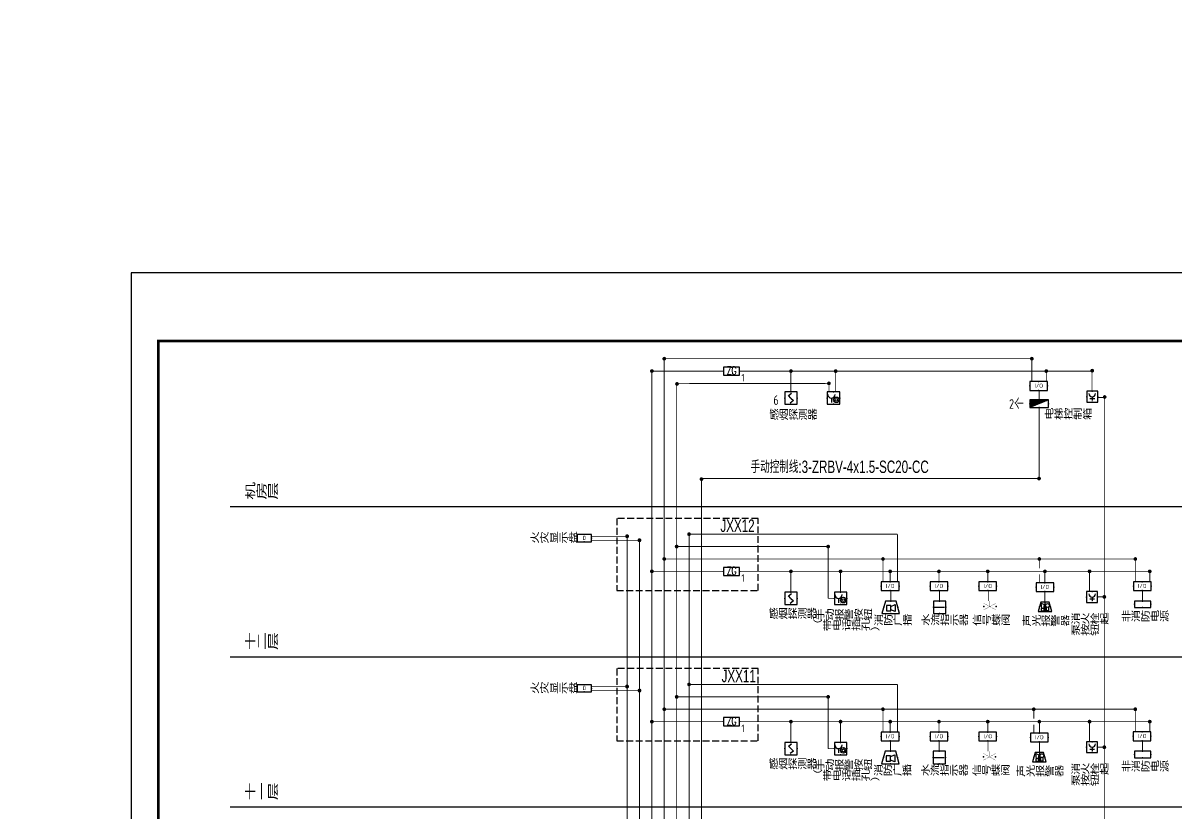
# Model space of a CAD drawing. Extents: x 2166032 to 5302137, y 581493 to 2416206.
# Drawn here: x 2799633 to 2841915, y 890891 to 919866 of the extents above; entities that cross this region are included whole.
import ezdxf
from ezdxf.enums import TextEntityAlignment as Align

# ---------------------------------------------------------------- set-up
doc = ezdxf.new("R2010")
doc.units = 0
doc.header["$LTSCALE"] = 1000
doc.header["$MEASUREMENT"] = 0
for name, pattern in [('ACAD_ISO05W100', [34, 24, -3, 0.5, -3, 0.5, -3]), ('CENTER', [2, 1.25, -0.25, 0.25, -0.25]), ('CONTINOUS', [0]), ('DASH', [0.35, 0.25, -0.1]), ('DOTE', [2.42, 2, -0.2, 0.02, -0.2]), ('PHANTOM3', [1.5, 0.625, -0.125, 0.125, -0.125, 0.125, -0.125, 0.125, -0.125])]:
    doc.linetypes.add(name, pattern=pattern)
for name, color, linetype in [('DOTLN', 2, 'Continuous'), ('EQUIP-消防', 3, 'Continuous'), ('EQUIP-箱柜', 3, 'Continuous'), ('TEL_TEXT', 7, 'Continuous'), ('TEL_TITLE', 7, 'Continuous'), ('TERM', 2, 'Continuous'), ('WIRE-动力', 2, 'Continuous'), ('WIRE-应急', 6, 'DASH'), ('WIRE-消防', 4, 'Continuous'), ('WIRE-照明', 1, 'Continuous'), ('WIRE-通讯', 4, 'Continuous'), ('电气标注', 2, 'Continuous')]:
    doc.layers.add(name, color=color, linetype=linetype)
doc.styles.add('_HZTXT', font='！tssdeng.shx', dxfattribs={"width": 0.8, "bigfont": '！tssdchn.shx'})
doc.styles.add('_TCH_LABEL', font='!tssdeng.shx', dxfattribs={"bigfont": '!tssdchn.shx'})
doc.styles.add('_TEL_DIM', font='@tssdeng.shx', dxfattribs={"width": 0.8, "height": 3.5, "bigfont": '!tssdchn.shx'})
doc.styles.add('ROMANC', font='ROMANC.shx', dxfattribs={"width": 0.7})
doc.styles.get("Standard").update_dxf_attribs({"font": 'tssdeng.shx', "bigfont": 'tssdchn.shx'})

# ---------------------------------------------------------------- blocks, each defined once
blk = doc.blocks.new('$TelecSys$00000011')
at = {"const_width": 0.5}
blk.add_lwpolyline([(-0.25, 0, 1), (0.25, 0, 1)], format="xyb", close=True, dxfattribs=at)
blk = doc.blocks.new('$equip$00001652')
for p, q in [((0.65, 0), (-0.65, 0)), ((-0.65, 0), (-0.65, -0.65)), ((0.65, -0.65), (0.65, 0)), ((-0.65, -0.65), (0.65, -0.65))]:
    blk.add_line(p, q)
for p in [(0, 0), (-0.65, -0.325), (0, -0.65), (0.65, -0.325)]:
    blk.add_point(p)
at = {"flags": 9}
blk.add_attdef('A', (0, 0), '', height=0.00002, dxfattribs=at)
blk.add_attdef('B', text='', height=0.4, dxfattribs=at).set_placement((1.034, -0.35), align=Align.MIDDLE_CENTER)
blk = doc.blocks.new('*X464')
at = {"color": 0}
for p, q in [((-247, 0), (-246, 2)), ((-212, 0), (-187, 25)), ((-177, 0), (-128, 49)), ((-141, 0), (-69, 72)), ((-106, 0), (-10, 96)), ((-71, 0), (49, 120)), ((-35, 0), (108, 143)), ((0, 0), (167, 167)), ((35, 0), (226, 190)), ((71, 0), (250, 179)), ((106, 0), (250, 144)), ((141, 0), (250, 109)), ((177, 0), (250, 73)), ((212, 0), (250, 38)), ((247, 0), (250, 3))]:
    blk.add_line(p, q, dxfattribs=at)
blk = doc.blocks.new('$equip$00001425')
for p, q in [((-0.75, 0), (0.75, 0.6)), ((0.75, 0.6), (-0.75, 0.6)), ((-0.75, 0.6), (-0.75, 0)), ((-0.75, 0), (0.75, 0)), ((0.75, 0), (0.75, 0.6))]:
    blk.add_line(p, q)
for p in [(-0.75, 0.3), (0, 0.6), (0, 0), (0.75, 0.3)]:
    blk.add_point(p)
blk.add_solid([(-0.75, 0), (0.75, 0), (0.75, 0.6)])
at = {"xscale": 0.00300000000061118, "yscale": 0.00300000000061118, "zscale": 0.003}
blk.add_blockref('*X464', (0, 0), dxfattribs=at)
at = {"style": '_TCH_LABEL', "flags": 9}
blk.add_attdef('A', (0, 0), '', height=0.00002, dxfattribs=at)
blk = doc.blocks.new('$equip$00001598')
for p, q in [((-0.5, 0), (-0.5, -1)), ((0.5, 0), (-0.5, 0)), ((0.5, -1), (0.5, 0)), ((-0.2, -0.3), (0.05, -0.1)), ((0, -0.5), (-0.2, -0.3)), ((0.2, -0.7), (-0.05, -0.9)), ((0, -0.5), (0.2, -0.7)), ((-0.5, -1), (0.5, -1))]:
    blk.add_line(p, q)
for p in [(0, 0), (-0.5, -0.5), (0.5, -0.5), (0, -1)]:
    blk.add_point(p)
at = {"flags": 9}
blk.add_attdef('A', (0, 0), '', height=0.00002, dxfattribs=at)
blk.add_attdef('B', text='', height=0.4, dxfattribs=at).set_placement((0.784, -0.7), align=Align.MIDDLE_CENTER)
blk = doc.blocks.new('$equip_U$00000007')
at = {"linetype": 'Continuous', "const_width": 0.025}
for points in [[(-0.15, 0), (0.15, 0)], [(0.15, -0.56), (0.15, 0)], [(-0.47, -0.22), (-0.47, -0.9)], [(0.77, -0.22), (-0.47, -0.9)], [(-0.47, -0.22), (0.77, -0.9)], [(0.77, -0.9), (0.77, -0.22)]]:
    blk.add_lwpolyline(points, dxfattribs=at)
for p in [(-0.47, -0.56), (0.77, -0.56)]:
    blk.add_point(p)
at = {"style": '_TEL_DIM', "flags": 1}
blk.add_attdef('A', text='', height=0.000025, dxfattribs=at).set_placement((0, 0), align=Align.MIDDLE_CENTER)
blk = doc.blocks.new('$equip$00001590')
for p, q in [((0.5, 0), (-0.5, 0)), ((-0.5, 0), (-0.5, -1)), ((0.5, -1), (0.5, 0)), ((-0.4, -0.5), (0.4, -0.5)), ((-0.5, -1), (0.5, -1))]:
    blk.add_line(p, q)
for p in [(0, 0), (-0.5, -0.5), (0.5, -0.5), (0, -1)]:
    blk.add_point(p)
blk.add_solid([(0.4, -0.5), (0.141, -0.465), (0.141, -0.535)])
at = {"flags": 9}
blk.add_attdef('A', (0, 0), '', height=0.00002, dxfattribs=at)
blk.add_attdef('B', text='', height=0.4, dxfattribs=at).set_placement((0.825, -0.677), align=Align.MIDDLE_CENTER)
blk = doc.blocks.new('$equip$00001630')
for p, q in [((-0.5, 0), (-0.5, -1)), ((0.5, 0), (-0.5, 0)), ((0.5, -1), (0.5, 0)), ((-0.169, -0.5), (-0.169, -0.85)), ((-0.5, -1), (0.5, -1))]:
    blk.add_line(p, q)
for radius in [0.226, 0.113]:
    blk.add_circle((0.227, -0.64), radius)
blk.add_arc((-0.169, -0.2), 0.3, 180, 0)
for p in [(0, 0), (-0.5, -0.5), (0.5, -0.5), (0, -1)]:
    blk.add_point(p)
at = {"flags": 9}
blk.add_attdef('A', (0, 0), '', height=0.00002, dxfattribs=at)
blk.add_attdef('B', text='', height=0.4, dxfattribs=at).set_placement((0.884, -0.7), align=Align.MIDDLE_CENTER)
blk = doc.blocks.new('$equip$00001605')
for p, q in [((-0.3, 0), (-0.5, -0.7)), ((0.3, 0), (-0.3, 0)), ((0.5, -0.7), (0.3, 0)), ((-0.25, -0.25), (-0.25, -0.55)), ((0, -0.25), (-0.25, -0.25)), ((-0.25, -0.55), (0, -0.55)), ((0, -0.3), (0.25, -0.2)), ((0, -0.55), (0, -0.25)), ((0.25, -0.6), (0, -0.5)), ((0.25, -0.2), (0.25, -0.6)), ((-0.5, -0.7), (0.5, -0.7))]:
    blk.add_line(p, q)
for p in [(0, 0), (-0.4, -0.35), (0.4, -0.35), (0, -0.7)]:
    blk.add_point(p)
at = {"flags": 9}
blk.add_attdef('A', (0, 0), '', height=0.00002, dxfattribs=at)
blk.add_attdef('B', text='', height=0.4, dxfattribs=at).set_placement((0.784, -0.4), align=Align.MIDDLE_CENTER)
blk = doc.blocks.new('$equip$00001413')
for p, q in [((0.75, 0.6), (-0.75, 0.6)), ((-0.75, 0.6), (-0.75, 0)), ((-0.75, 0), (0.75, 0)), ((0.75, 0), (0.75, 0.6))]:
    blk.add_line(p, q)
for p in [(-0.75, 0.3), (0, 0.6), (0, 0), (0.75, 0.3)]:
    blk.add_point(p)
at = {"style": '_TCH_LABEL', "flags": 9}
blk.add_attdef('A', (0, 0), '', height=0.00002, dxfattribs=at)
blk = doc.blocks.new('$equip$00001712')
for p, q in [((-0.5, 1), (-0.5, 0)), ((0.5, 1), (-0.5, 1)), ((-0.5, 0), (0.5, 0)), ((-0.22, 0.33), (0.22, 0.33)), ((0, 0.5), (0, 0.15)), ((0.5, 0), (0.5, 1))]:
    blk.add_line(p, q)
blk.add_arc((0, 0.8), 0.3, 180, 0)
for p in [(-0.5, 0.5), (0, 1), (0, 0), (0.5, 0.5)]:
    blk.add_point(p)
at = {"flags": 1}
for tag, height, p in [('A', 0.00002, (0, 0)), ('B', 0.4, (0.73, 0.3))]:
    blk.add_attdef(tag, text='', height=height, dxfattribs=at).set_placement(p, align=Align.MIDDLE_CENTER)
blk = doc.blocks.new('$equip$00001931')
for p, q in [((0.65, 0.65), (-0.65, 0.65)), ((-0.65, 0.65), (-0.65, 0)), ((-0.65, 0), (0.65, 0)), ((0.65, 0), (0.65, 0.65))]:
    blk.add_line(p, q)
for p in [(-0.65, 0.33), (0, 0.65), (0, 0), (0.65, 0.33)]:
    blk.add_point(p)
at = {"color": 7, "style": '_TEL_DIM'}
blk.add_attdef('$TEXT$', text='', height=0.34, dxfattribs=at).set_placement((0.01, 0.34), align=Align.MIDDLE_CENTER)
at = {"color": 7, "style": '_TEL_DIM', "flags": 1}
blk.add_attdef('A', text='', height=0.00002, dxfattribs=at).set_placement((0, 0), align=Align.MIDDLE_CENTER)
blk = doc.blocks.new('$equip$00001926')
for p, q in [((0.65, 0.65), (-0.65, 0.65)), ((-0.65, 0.65), (-0.65, 0)), ((-0.65, 0), (0.65, 0)), ((0.65, 0), (0.65, 0.65))]:
    blk.add_line(p, q)
for p in [(-0.65, 0.325), (0, 0.65), (0, 0), (0.65, 0.325)]:
    blk.add_point(p)
at = {"color": 7, "style": '_TEL_DIM'}
blk.add_attdef('$TEXT$', text='', height=0.3, dxfattribs=at).set_placement((0.006, 0.343), align=Align.MIDDLE_CENTER)
at = {"color": 7, "style": '_TEL_DIM', "flags": 1}
blk.add_attdef('A', text='', height=0.00002, dxfattribs=at).set_placement((0, 0), align=Align.MIDDLE_CENTER)
blk = doc.blocks.new('$equip$00001943')
for p, q in [((-0.3, 0.35), (-0.5, -0.35)), ((0.3, 0.35), (-0.3, 0.35)), ((-0.22, -0.124), (-0.27, 0.276)), ((-0.27, 0.276), (-0.05, 0.176)), ((-0.05, 0.176), (-0.1, -0.124)), ((0, 0.35), (0, -0.35)), ((0.5, -0.35), (0.3, 0.35)), ((-0.5, -0.35), (0.5, -0.35)), ((-0.27, -0.124), (-0.27, -0.294)), ((-0.05, -0.124), (-0.27, -0.124)), ((-0.27, -0.294), (-0.05, -0.294)), ((-0.05, -0.294), (-0.05, -0.124)), ((0.112, -0.298), (0.112, -0.013)), ((0.262, -0.298), (0.112, -0.298)), ((0.262, -0.013), (0.262, -0.298))]:
    blk.add_line(p, q)
blk.add_circle((0.187, 0.102), 0.139)
for p in [(-0.4, 0), (0, 0.35), (0, -0.35), (0.404, -0.012)]:
    blk.add_point(p)
at = {"layer": 'TEL_TEXT', "style": '_TEL_DIM', "flags": 1}
blk.add_attdef('A', text='', height=0.00002, dxfattribs=at).set_placement((0, 0), align=Align.MIDDLE_CENTER)

msp = doc.modelspace()

# ---------------------------------------------------------------- linework, layer by layer
msp.add_circle((2604640.5, 1020101.3), 438608.5)
at = {"layer": 'DOTLN', "linetype": 'DASH'}
for points in [[(2821407, 899049.8), (2826593.4, 899049.8), (2826593.4, 901697.1), (2821407, 901697.1)], [(2821407, 893537.2), (2826593.4, 893537.2), (2826593.4, 896184.6), (2821407, 896184.6)]]:
    msp.add_lwpolyline(points, close=True, dxfattribs=at)
at = {"layer": 'TEL_TITLE'}
msp.add_lwpolyline([(2803593.2, 805607.2), (2862993.2, 805607.2), (2862993.2, 910707.2), (2803593.2, 910707.2)], close=True, dxfattribs=at)
at = {"layer": 'TEL_TITLE', "const_width": 100}
msp.add_lwpolyline([(2804593.2, 806607.2), (2861993.2, 806607.2), (2861993.2, 908207.2), (2804593.2, 908207.2)], close=True, dxfattribs=at)
at = {"layer": 'WIRE-动力', "color": 4, "linetype": 'Continuous', "const_width": 25}
for points in [[(2829435.5, 906336.6), (2829435.5, 907099.7)], [(2838838.5, 907099.7), (2838838.5, 906356.9)]]:
    msp.add_lwpolyline(points, dxfattribs=at)
at = {"layer": 'WIRE-动力', "color": 3, "linetype": 'Continuous', "const_width": 25}
msp.add_lwpolyline([(2829188.8, 906649.4), (2829188.8, 906336.6)], dxfattribs=at)
at = {"layer": 'WIRE-应急', "color": 3, "linetype": 'DASH', "const_width": 35}
for points in [[(2823604.2, 906637.6), (2829188.8, 906649.4)], [(2823604.2, 900627.5), (2823604.2, 906637.6)], [(2836905.5, 900207), (2836905.5, 899864.9)], [(2836905.5, 899639.9), (2836905.5, 899333.9)], [(2836701.5, 894694.5), (2836701.5, 894352.4)], [(2836701.5, 894127.4), (2836701.5, 893821.4)]]:
    msp.add_lwpolyline(points, dxfattribs=at)
at = {"layer": 'WIRE-应急', "color": 5, "linetype": 'DASH', "const_width": 35}
msp.add_lwpolyline([(2839289.2, 906135.1), (2839046.5, 906135.1)], dxfattribs=at)
at = {"layer": 'WIRE-消防', "linetype": 'ByBlock', "const_width": 32.5}
for points in [[(2825320.3, 907099.7), (2822695, 907099.7)], [(2822695, 826626.3), (2822695, 907099.7)], [(2838838.5, 907099.7), (2825911.8, 907099.7)], [(2827795.1, 907099.7), (2827795.1, 906336.6)], [(2837159.8, 907099.7), (2837159.8, 906718.1)], [(2836895.1, 906392.1), (2836895.1, 906038.6)], [(2840954.5, 899775.2), (2840954.5, 899370.9)], [(2825320.3, 899752.4), (2822695, 899752.4)], [(2840977.3, 899752.4), (2825911.8, 899752.4)], [(2827795.1, 899752.4), (2827795.1, 898989.3)], [(2829615.1, 899752.4), (2829615.1, 898989.3)], [(2831435.1, 899752.4), (2831435.1, 899370.9)], [(2833224.1, 899752.4), (2833224.1, 899370.9)], [(2835013.2, 899752.4), (2835013.2, 899370.9)], [(2838746, 899752.4), (2838746, 899012.1)], [(2831457.5, 899045.9), (2831457.5, 898664.3)], [(2833246.5, 899045.9), (2833246.5, 898664.3)], [(2835035.6, 899045.9), (2835035.6, 898664.3)], [(2840689.8, 899045.6), (2840689.8, 898664.1)], [(2840954.5, 894262.6), (2840954.5, 893858.3)], [(2825320.3, 894239.9), (2822695, 894239.9)], [(2840977.3, 894239.9), (2825911.8, 894239.9)], [(2827795.1, 894239.9), (2827795.1, 893476.8)], [(2829615.1, 894239.9), (2829615.1, 893476.8)], [(2831435.1, 894239.9), (2831435.1, 893858.3)], [(2833224.1, 894239.9), (2833224.1, 893858.3)], [(2835013.2, 894239.9), (2835013.2, 893858.3)], [(2838746, 894239.9), (2838746, 893499.5)], [(2831444.5, 893533.3), (2831444.5, 893151.8)], [(2833233.5, 893533.3), (2833233.5, 893151.8)], [(2835022.6, 893533.3), (2835022.6, 893151.8)], [(2840689.8, 893539.6), (2840689.8, 893158.1)]]:
    msp.add_lwpolyline(points, dxfattribs=at)
at = {"layer": 'WIRE-消防', "color": 5, "linetype": 'ACAD_ISO05W100', "ltscale": 0.03, "const_width": 32.5}
for points in [[(2839289.2, 825800.8), (2839289.2, 906135.1)], [(2839289.2, 898815.5), (2839040.1, 898815.5)], [(2839289.2, 893303), (2839040.1, 893303)]]:
    msp.add_lwpolyline(points, dxfattribs=at)
at = {"layer": 'WIRE-消防', "color": 6, "linetype": 'CENTER', "ltscale": 0.21, "const_width": 32.5}
for points in [[(2836895.1, 905765.6), (2836895.1, 903157.7)], [(2824513.3, 825346.2), (2824513.3, 903157.7)], [(2836896.9, 903157.7), (2824513.3, 903157.7)]]:
    msp.add_lwpolyline(points, dxfattribs=at)
at = {"layer": 'WIRE-消防', "color": 0, "linetype": 'CONTINOUS', "ltscale": 0.21, "const_width": 32.5}
for points in [[(2821831.1, 901036.9), (2820478.8, 901036.9)], [(2821785.9, 901036.9), (2821785.9, 830207.5), (2820483.6, 830207.5)], [(2821831.1, 895524.3), (2820478.8, 895524.3)]]:
    msp.add_lwpolyline(points, dxfattribs=at)
at = {"layer": 'WIRE-消防', "color": 2, "linetype": 'DOTE', "ltscale": 0.1, "const_width": 32.5}
for points in [[(2824058.8, 828058.3), (2824058.8, 901116.2)], [(2831699.8, 901116.2), (2824058.8, 901116.2)], [(2831699.8, 901116.2), (2831699.8, 899370.9)], [(2831699.8, 895603.6), (2824058.8, 895603.6)], [(2831699.8, 895603.6), (2831699.8, 893858.3)]]:
    msp.add_lwpolyline(points, dxfattribs=at)
at = {"layer": 'WIRE-照明', "linetype": 'DASH', "const_width": 32.5}
for points in [[(2836664.5, 907554.3), (2823126.9, 907554.3)], [(2823149.6, 827080.9), (2823149.6, 907554.3)], [(2836630.3, 907554.3), (2836630.3, 906718.1)], [(2822285.7, 900890.2), (2820478.8, 900890.2)], [(2822240.5, 900890.2), (2822240.5, 830060.9), (2821898.4, 830060.9)], [(2840447.8, 900207), (2823126.9, 900207)], [(2831170.3, 900207), (2831170.3, 899370.9)], [(2840425, 900207), (2840425, 899370.9)], [(2822285.7, 895377.7), (2820478.8, 895377.7)], [(2840447.8, 894694.5), (2823126.9, 894694.5)], [(2831170.3, 894694.5), (2831170.3, 893858.3)], [(2840425, 894694.5), (2840425, 893858.3)]]:
    msp.add_lwpolyline(points, dxfattribs=at)
at = {"layer": 'WIRE-照明', "color": 4, "linetype": 'Continuous', "const_width": 35}
for points in [[(2837110, 899333.9), (2837110, 899752.4)], [(2837110, 898625.9), (2837110, 899008.9)], [(2836906, 893821.4), (2836906, 894239.9)], [(2836906, 893113.4), (2836906, 893496.4)]]:
    msp.add_lwpolyline(points, dxfattribs=at)
at = {"layer": 'WIRE-通讯', "linetype": 'PHANTOM3', "const_width": 32.5}
for points in [[(2829182.8, 900661.6), (2823581.4, 900661.6)], [(2823604.2, 827603.7), (2823604.2, 900695.7)], [(2829160.1, 900661.6), (2829160.1, 898761.8)], [(2829160.1, 898761.8), (2829387.6, 898761.8)], [(2829182.8, 895149), (2823581.4, 895149)], [(2829160.1, 895149), (2829160.1, 893249.3)], [(2829160.1, 893249.3), (2829387.6, 893249.3)]]:
    msp.add_lwpolyline(points, dxfattribs=at)
at = {"layer": '电气标注', "linetype": 'ByBlock', "ltscale": 0.5}
for p, q in [((2807226.3, 902134.7), (2849099.8, 902134.7)), ((2807226.3, 896622.2), (2849099.8, 896622.2)), ((2807226.3, 891109.6), (2849099.8, 891109.6)), ((2807226.3, 891109.6), (2849099.8, 891109.6)), ((2807226.3, 891109.6), (2849099.8, 891109.6))]:
    msp.add_line(p, q, dxfattribs=at)

# ---------------------------------------------------------------- block references
at = {"layer": 'EQUIP-消防', "linetype": 'ByBlock', "ltscale": 0.5, "xscale": 455, "yscale": 455, "zscale": 455}
for name, p in [('$equip$00001652', (2825616.1, 907247.6)), ('$equip$00001598', (2827795.1, 906336.6)), ('$equip$00001630', (2829356.5, 906336.6)), ('$equip$00001652', (2825616.1, 899900.3)), ('$equip$00001598', (2827795.1, 898989.3)), ('$equip$00001630', (2829615.1, 898989.3)), ('$equip$00001652', (2825616.1, 894387.8)), ('$equip$00001598', (2827795.1, 893476.8)), ('$equip$00001630', (2829615.1, 893476.8))]:
    msp.add_blockref(name, p, dxfattribs=at)
at = {"layer": 'EQUIP-消防', "color": 3, "xscale": 500, "yscale": 500, "zscale": 500}
for p in [(2836880.5, 906392.1), (2831435.1, 899045.9), (2833224.1, 899045.9), (2835013.2, 899045.9), (2840679.5, 899045.6), (2831435.1, 893533.3), (2833224.1, 893533.3), (2835013.2, 893533.3), (2840673.5, 893539.6)]:
    msp.add_blockref('$equip$00001926', p, dxfattribs=at).add_auto_attribs({'$TEXT$': 'I/O'})
at = {"layer": 'EQUIP-消防'}
for name, p, xscale, yscale, zscale in [('$equip$00001712', (2838846.5, 905956.9), 400, 400, 400), ('$equip$00001712', (2838840.3, 898609.7), 400, 400, 400), ('$equip$00001605', (2831457.5, 898664.3), 650, 650, 650), ('$equip$00001590', (2833246.5, 898664.3), 455, 455, 455), ('$equip_U$00000007', (2835035.6, 898664.3), 364, 364, 364), ('$equip$00001712', (2838840.1, 893103), 400, 400, 400), ('$equip$00001605', (2831444.5, 893151.8), 650, 650, 650), ('$equip$00001590', (2833233.5, 893151.8), 455, 455, 455), ('$equip_U$00000007', (2835022.6, 893151.8), 364, 364, 364)]:
    msp.add_blockref(name, p, dxfattribs=dict(at, xscale=xscale, yscale=yscale, zscale=zscale))
at = {"layer": 'EQUIP-消防', "xscale": 400, "yscale": 400, "zscale": 400}
for p in [(2820216.3, 900841), (2820216.3, 895328.4)]:
    msp.add_blockref('$equip$00001931', p, dxfattribs=at).add_auto_attribs({'$TEXT$': 'D'})
at = {"layer": 'EQUIP-消防', "color": 4, "xscale": 500, "yscale": 500, "zscale": 500}
for p in [(2837108.5, 899008.9), (2836904.5, 893496.4)]:
    msp.add_blockref('$equip$00001926', p, dxfattribs=at).add_auto_attribs({'$TEXT$': 'I/O'})
for p in [(2837110, 898450.9), (2836906, 892938.4)]:
    msp.add_blockref('$equip$00001943', p, dxfattribs=at)
at = {"layer": 'EQUIP-箱柜', "linetype": 'ByBlock', "ltscale": 0.5, "xscale": 455, "yscale": 455, "zscale": 455, "rotation": 180}
msp.add_blockref('$equip$00001425', (2836895.1, 906038.6), dxfattribs=at)
at = {"layer": 'EQUIP-箱柜', "xscale": 400, "yscale": 400, "zscale": 400}
for p in [(2840690.7, 898424.1), (2840690.7, 892918.1)]:
    msp.add_blockref('$equip$00001413', p, dxfattribs=at)
at = {"layer": 'TERM', "linetype": 'ByBlock', "ltscale": 0.5}
for p, xscale, yscale, zscale in [((2823149.6, 907554.3), 136.5, 136.5, 136.5), ((2823149.6, 907554.3), 91, 91, 91), ((2836630.3, 907554.3), 136.5, 136.5, 136.5), ((2836630.3, 907554.3), 91, 91, 91), ((2836630.3, 907554.3), 91, 91, 91), ((2822695, 907099.7), 136.5, 136.5, 136.5), ((2822695, 907099.7), 91, 91, 91), ((2827795.1, 907099.7), 136.5, 136.5, 136.5), ((2827795.1, 907099.7), 91, 91, 91), ((2829435.5, 907099.7), 136.5, 136.5, 136.5), ((2837159.8, 907099.7), 136.5, 136.5, 136.5), ((2837159.8, 907099.7), 91, 91, 91), ((2838845.3, 907113.9), 136.5, 136.5, 136.5), ((2823616.3, 906627.9), 136.5, 136.5, 136.5), ((2829188.8, 906649.4), 136.5, 136.5, 136.5), ((2839302.3, 906148.9), 136.5, 136.5, 136.5), ((2824513.3, 903134.9), 136.5, 136.5, 136.5), ((2824513.3, 903157.7), 91, 91, 91), ((2836895.1, 903157.7), 136.5, 136.5, 136.5), ((2836895.1, 903157.7), 91, 91, 91), ((2821785.9, 901044.6), 136.5, 136.5, 136.5), ((2821785.9, 901036.9), 136.5, 136.5, 136.5), ((2821785.9, 901044.6), 91, 91, 91), ((2821785.9, 901036.9), 91, 91, 91), ((2824058.8, 901116.2), 136.5, 136.5, 136.5), ((2824058.8, 901116.2), 136.5, 136.5, 136.5), ((2824058.8, 901116.2), 91, 91, 91), ((2824058.8, 901116.2), 91, 91, 91), ((2822240.5, 900897.9), 136.5, 136.5, 136.5), ((2822240.5, 900890.2), 136.5, 136.5, 136.5), ((2822240.5, 900897.9), 91, 91, 91), ((2822240.5, 900890.2), 91, 91, 91), ((2823604.2, 900661.6), 136.5, 136.5, 136.5), ((2823604.2, 900661.6), 136.5, 136.5, 136.5), ((2823604.2, 900661.6), 91, 91, 91), ((2823604.2, 900661.6), 91, 91, 91), ((2829160.1, 900661.6), 136.5, 136.5, 136.5), ((2829160.1, 900661.6), 91, 91, 91), ((2823149.6, 900207), 136.5, 136.5, 136.5), ((2823149.6, 900207), 136.5, 136.5, 136.5), ((2823149.6, 900207), 91, 91, 91), ((2823149.6, 900207), 91, 91, 91), ((2831170.3, 900207), 136.5, 136.5, 136.5), ((2831170.3, 900207), 91, 91, 91), ((2836905.5, 900207), 136.5, 136.5, 136.5), ((2840425, 900207), 136.5, 136.5, 136.5), ((2840425, 900207), 91, 91, 91), ((2822695, 899752.4), 136.5, 136.5, 136.5), ((2822695, 899752.4), 136.5, 136.5, 136.5), ((2822695, 899752.4), 91, 91, 91), ((2822695, 899752.4), 91, 91, 91), ((2827795.1, 899752.4), 136.5, 136.5, 136.5), ((2827795.1, 899752.4), 91, 91, 91), ((2829615.1, 899752.4), 136.5, 136.5, 136.5), ((2829615.1, 899752.4), 91, 91, 91), ((2831435.1, 899752.4), 136.5, 136.5, 136.5), ((2831435.1, 899752.4), 91, 91, 91), ((2833224.1, 899752.4), 136.5, 136.5, 136.5), ((2833224.1, 899752.4), 91, 91, 91), ((2835013.2, 899752.4), 136.5, 136.5, 136.5), ((2835013.2, 899752.4), 91, 91, 91), ((2837110, 899752.4), 136.5, 136.5, 136.5), ((2838746, 899752.4), 136.5, 136.5, 136.5), ((2838746, 899775.2), 91, 91, 91), ((2840954.5, 899752.4), 136.5, 136.5, 136.5), ((2840954.5, 899752.4), 91, 91, 91), ((2839289.2, 898815.5), 136.5, 136.5, 136.5), ((2839289.2, 898815.5), 91, 91, 91), ((2821785.9, 895532), 136.5, 136.5, 136.5), ((2821785.9, 895524.3), 136.5, 136.5, 136.5), ((2821785.9, 895532), 91, 91, 91), ((2821785.9, 895524.3), 91, 91, 91), ((2824058.8, 895603.6), 136.5, 136.5, 136.5), ((2824058.8, 895603.6), 136.5, 136.5, 136.5), ((2824058.8, 895603.6), 91, 91, 91), ((2824058.8, 895603.6), 91, 91, 91), ((2822240.5, 895385.4), 136.5, 136.5, 136.5), ((2822240.5, 895377.7), 136.5, 136.5, 136.5), ((2822240.5, 895385.4), 91, 91, 91), ((2822240.5, 895377.7), 91, 91, 91), ((2823604.2, 895149), 136.5, 136.5, 136.5), ((2823604.2, 895149), 136.5, 136.5, 136.5), ((2823604.2, 895149), 91, 91, 91), ((2823604.2, 895149), 91, 91, 91), ((2829160.1, 895149), 136.5, 136.5, 136.5), ((2829160.1, 895149), 91, 91, 91), ((2823149.6, 894694.5), 136.5, 136.5, 136.5), ((2823149.6, 894694.5), 136.5, 136.5, 136.5), ((2823149.6, 894694.5), 91, 91, 91), ((2823149.6, 894694.5), 91, 91, 91), ((2831170.3, 894694.5), 136.5, 136.5, 136.5), ((2831170.3, 894694.5), 91, 91, 91), ((2836701.5, 894694.5), 136.5, 136.5, 136.5), ((2840425, 894694.5), 136.5, 136.5, 136.5), ((2840425, 894694.5), 91, 91, 91), ((2822695, 894239.9), 136.5, 136.5, 136.5), ((2822695, 894239.9), 136.5, 136.5, 136.5), ((2822695, 894239.9), 91, 91, 91), ((2822695, 894239.9), 91, 91, 91), ((2827795.1, 894239.9), 136.5, 136.5, 136.5), ((2827795.1, 894239.9), 91, 91, 91), ((2829615.1, 894239.9), 136.5, 136.5, 136.5), ((2829615.1, 894239.9), 91, 91, 91), ((2831435.1, 894239.9), 136.5, 136.5, 136.5), ((2831435.1, 894239.9), 91, 91, 91), ((2833224.1, 894239.9), 136.5, 136.5, 136.5), ((2833224.1, 894239.9), 91, 91, 91), ((2835013.2, 894239.9), 136.5, 136.5, 136.5), ((2835013.2, 894239.9), 91, 91, 91), ((2836906, 894239.9), 136.5, 136.5, 136.5), ((2838746, 894239.9), 136.5, 136.5, 136.5), ((2838746, 894262.6), 91, 91, 91), ((2840954.5, 894239.9), 136.5, 136.5, 136.5), ((2840954.5, 894239.9), 91, 91, 91), ((2839289.2, 893303), 136.5, 136.5, 136.5), ((2839289.2, 893303), 91, 91, 91)]:
    msp.add_blockref('$TelecSys$00000011', p, dxfattribs=dict(at, xscale=xscale, yscale=yscale, zscale=zscale))

# ---------------------------------------------------------------- texts
at = {"style": 'ROMANC', "width": 0.7}
for p in [(2825435.9, 906972.2), (2825435.9, 899624.9), (2825435.9, 894112.4)]:
    msp.add_text('ZG', height=295.75, dxfattribs=at).set_placement(p)
at = {"layer": '电气标注', "linetype": 'ByBlock', "style": '_TEL_DIM', "width": 0.8}
for s, height, p in [('1', 273, (2825979.6, 906720.4)), ('6', 350, (2827152.9, 905859.8)), ('感烟探测器', 350, (2827006, 905306.5)), ('2个', 350, (2835796, 905717.8)), ('电梯控制箱', 350, (2837088.5, 905328.6)), ('机房层', 546, (2807755.1, 902407)), ('火灾显示盘', 350, (2818221.4, 900790.6)), ('1', 273, (2825979.6, 899373.1)), ('感烟探测器', 350, (2826983.2, 898004.7)), ('手动报警按钮', 350, (2828691.1, 897965.2)), ('消防广播', 350, (2830835.1, 897770.1)), ('水流指示器', 350, (2832558.4, 897770.1)), ('信号蝶阀', 350, (2834445, 897770.1)), ('声光报警器', 350, (2836268, 897744.1)), ('消火栓起 ', 350, (2838059, 897815.9)), ('非消防电源', 350, (2839914.9, 897908.6)), ('（带电话插孔）', 350, (2828601.6, 897580.5)), ('泵按钮', 350, (2838059, 897405.9)), ('十二层', 546, (2807755.1, 896894.4)), ('火灾显示盘', 350, (2818221.4, 895278)), ('1', 273, (2825979.6, 893860.6)), ('感烟探测器', 350, (2826983.2, 892492.2)), ('手动报警按钮', 350, (2828691.1, 892452.7)), ('消防广播', 350, (2830822.1, 892257.6)), ('水流指示器', 350, (2832545.4, 892257.6)), ('信号蝶阀', 350, (2834432, 892257.6)), ('声光报警器', 350, (2836054, 892229.6)), ('消火栓起 ', 350, (2838059, 892303.3)), ('非消防电源', 350, (2839914.9, 892402.6)), ('（带电话插孔）', 350, (2828601.6, 892068)), ('泵按钮', 350, (2838059, 891893.4)), ('十一层', 546, (2807755.1, 891381.9))]:
    msp.add_text(s, height=height, dxfattribs=at).set_placement(p)
at = {"layer": '电气标注', "color": 2, "style": '_HZTXT', "width": 0.7}
for s, p in [('手动控制线:3-ZRBV-4x1.5-SC20-CC', (2826317, 903361.1, -341.5)), ('JXX12', (2825208.4, 901200.8, -341.5)), ('JXX11', (2825252.1, 895687, -341.5))]:
    msp.add_text(s, height=455, dxfattribs=at).set_placement(p)

doc.saveas('drawing.dxf')
